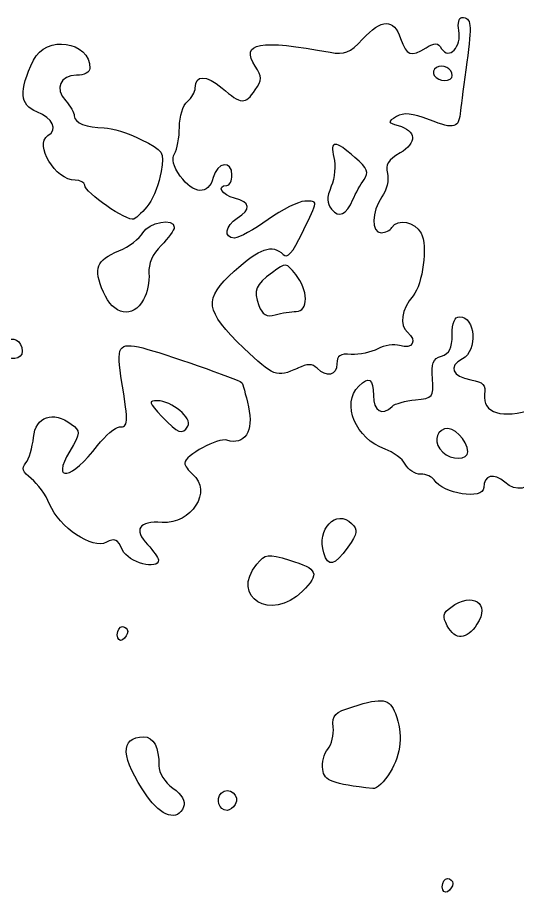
# Model space of a CAD drawing. Header units: centimetres. Extents: x -9.1 to 23.1, y -7.7 to 7.6.
# Drawn here: x -4.431 to -3.809, y -1.353 to -0.263 of the extents above; entities that cross this region are included whole.
import ezdxf

# ---------------------------------------------------------------- set-up
doc = ezdxf.new("R2010")
doc.units = ezdxf.units.CM
doc.header["$MEASUREMENT"] = 0
doc.layers.add('Layer 1', color=7, linetype='Continuous')

msp = doc.modelspace()

# ---------------------------------------------------------------- linework, layer by layer
at = {"layer": 'Layer 1'}
for points, knots in [([(-4.08267, -0.69969), (-4.06981, -0.69383), (-4.06406, -0.69383), (-4.0582, -0.69969), (-4.0582, -0.69969), (-4.04631, -0.71158), (-4.03356, -0.70874), (-4.03356, -0.69419), (-4.03356, -0.69419), (-4.03356, -0.68386), (-4.02968, -0.6813), (-4.0156, -0.68232), (-4.0156, -0.68232), (-4.00572, -0.68302), (-3.99092, -0.67997), (-3.9827, -0.67553), (-3.9827, -0.67553), (-3.97448, -0.67108), (-3.96224, -0.66919), (-3.95549, -0.67133), (-3.95549, -0.67133), (-3.93952, -0.6764), (-3.93293, -0.66544), (-3.94561, -0.65492), (-3.94561, -0.65492), (-3.9562, -0.64613), (-3.95325, -0.62642), (-3.9388, -0.60939), (-3.9388, -0.60939), (-3.92641, -0.59479), (-3.92032, -0.54735), (-3.9288, -0.5315), (-3.9288, -0.5315), (-3.93636, -0.51737), (-3.958, -0.51318), (-3.96498, -0.52448), (-3.96498, -0.52448), (-3.9672, -0.52806), (-3.97325, -0.53101), (-3.97843, -0.53101), (-3.97843, -0.53101), (-3.99107, -0.53101), (-3.99049, -0.50504), (-3.97743, -0.48639), (-3.97743, -0.48639), (-3.97158, -0.47804), (-3.9686, -0.46522), (-3.97062, -0.45714), (-3.97062, -0.45714), (-3.97339, -0.44609), (-3.96978, -0.44021), (-3.95498, -0.43172), (-3.95498, -0.43172), (-3.93342, -0.41935), (-3.93445, -0.40409), (-3.95727, -0.39766), (-3.95727, -0.39766), (-3.97073, -0.39387), (-3.97085, -0.39325), (-3.95948, -0.38656), (-3.95948, -0.38656), (-3.9504, -0.38121), (-3.9403, -0.3822), (-3.91826, -0.39064), (-3.91826, -0.39064), (-3.88656, -0.40275), (-3.88179, -0.40133), (-3.87965, -0.37913), (-3.87965, -0.37913), (-3.87888, -0.37107), (-3.87535, -0.34391), (-3.87181, -0.31876), (-3.87181, -0.31876), (-3.86518, -0.27162), (-3.86611, -0.26325), (-3.87794, -0.26325), (-3.87794, -0.26325), (-3.88178, -0.26325), (-3.88347, -0.27048), (-3.88174, -0.27954), (-3.88174, -0.27954), (-3.8779, -0.29963), (-3.89414, -0.31662), (-3.90322, -0.30202), (-3.90322, -0.30202), (-3.908, -0.29434), (-3.91144, -0.29412), (-3.92223, -0.30083), (-3.92223, -0.30083), (-3.94165, -0.31286), (-3.94664, -0.31108), (-3.9542, -0.2894), (-3.9542, -0.2894), (-3.96297, -0.26425), (-3.97762, -0.26448), (-4.00158, -0.29014), (-4.00158, -0.29014), (-4.01765, -0.30734), (-4.02383, -0.30986), (-4.04175, -0.30653), (-4.04175, -0.30653), (-4.12975, -0.29014), (-4.15426, -0.29469), (-4.13515, -0.32384), (-4.13515, -0.32384), (-4.12621, -0.33748), (-4.12622, -0.34053), (-4.13523, -0.35341), (-4.13523, -0.35341), (-4.14804, -0.3717), (-4.15224, -0.37145), (-4.17657, -0.35098), (-4.17657, -0.35098), (-4.19633, -0.33436), (-4.20986, -0.33438), (-4.20986, -0.35098), (-4.20986, -0.35098), (-4.20986, -0.35572), (-4.21427, -0.36325), (-4.21966, -0.36772), (-4.21966, -0.36772), (-4.22505, -0.37219), (-4.2295, -0.38651), (-4.22956, -0.39954), (-4.22956, -0.39954), (-4.22964, -0.41257), (-4.23235, -0.42748), (-4.23563, -0.43267), (-4.23563, -0.43267), (-4.23969, -0.4391), (-4.23744, -0.44795), (-4.22855, -0.46043), (-4.22855, -0.46043), (-4.21218, -0.48343), (-4.19309, -0.48436), (-4.18759, -0.46245), (-4.18759, -0.46245), (-4.18272, -0.44303), (-4.16415, -0.44045), (-4.16415, -0.4592), (-4.16415, -0.4592), (-4.16415, -0.46638), (-4.16709, -0.47226), (-4.17068, -0.47226), (-4.17068, -0.47226), (-4.18399, -0.47226), (-4.17666, -0.48405), (-4.16088, -0.488), (-4.16088, -0.488), (-4.14117, -0.49295), (-4.13999, -0.50196), (-4.15762, -0.51296), (-4.15762, -0.51296), (-4.17295, -0.52253), (-4.17496, -0.53757), (-4.1609, -0.53757), (-4.1609, -0.53757), (-4.15552, -0.53757), (-4.1368, -0.52729), (-4.1193, -0.51471), (-4.1193, -0.51471), (-4.1018, -0.50214), (-4.08122, -0.49185), (-4.07357, -0.49185), (-4.07357, -0.49185), (-4.0565, -0.49185), (-4.05628, -0.48893), (-4.07642, -0.53069), (-4.07642, -0.53069), (-4.08891, -0.55658), (-4.09507, -0.56355), (-4.10059, -0.55804), (-4.10059, -0.55804), (-4.11387, -0.54476), (-4.12972, -0.55016), (-4.16129, -0.57875), (-4.16129, -0.57875), (-4.20003, -0.61382), (-4.19831, -0.62763), (-4.14938, -0.67457), (-4.14938, -0.67457), (-4.11263, -0.70982), (-4.10834, -0.71144), (-4.08265, -0.69973), (-4.08265, -0.69973), (-4.08265, -0.69973), (-4.08267, -0.69969), (-4.08267, -0.69969)], [0, 0, 0, 0, 0.0208333, 0.0208333, 0.0208333, 0.0208333, 0.0416667, 0.0416667, 0.0416667, 0.0416667, 0.0625, 0.0625, 0.0625, 0.0625, 0.0833333, 0.0833333, 0.0833333, 0.0833333, 0.1041667, 0.1041667, 0.1041667, 0.1041667, 0.125, 0.125, 0.125, 0.125, 0.1458333, 0.1458333, 0.1458333, 0.1458333, 0.1666667, 0.1666667, 0.1666667, 0.1666667, 0.1875, 0.1875, 0.1875, 0.1875, 0.2083333, 0.2083333, 0.2083333, 0.2083333, 0.2291667, 0.2291667, 0.2291667, 0.2291667, 0.25, 0.25, 0.25, 0.25, 0.2708333, 0.2708333, 0.2708333, 0.2708333, 0.2916667, 0.2916667, 0.2916667, 0.2916667, 0.3125, 0.3125, 0.3125, 0.3125, 0.3333333, 0.3333333, 0.3333333, 0.3333333, 0.3541667, 0.3541667, 0.3541667, 0.3541667, 0.375, 0.375, 0.375, 0.375, 0.3958333, 0.3958333, 0.3958333, 0.3958333, 0.4166667, 0.4166667, 0.4166667, 0.4166667, 0.4375, 0.4375, 0.4375, 0.4375, 0.4583333, 0.4583333, 0.4583333, 0.4583333, 0.4791667, 0.4791667, 0.4791667, 0.4791667, 0.5, 0.5, 0.5, 0.5, 0.5208333, 0.5208333, 0.5208333, 0.5208333, 0.5416667, 0.5416667, 0.5416667, 0.5416667, 0.5625, 0.5625, 0.5625, 0.5625, 0.5833333, 0.5833333, 0.5833333, 0.5833333, 0.6041667, 0.6041667, 0.6041667, 0.6041667, 0.625, 0.625, 0.625, 0.625, 0.6458333, 0.6458333, 0.6458333, 0.6458333, 0.6666667, 0.6666667, 0.6666667, 0.6666667, 0.6875, 0.6875, 0.6875, 0.6875, 0.7083333, 0.7083333, 0.7083333, 0.7083333, 0.7291667, 0.7291667, 0.7291667, 0.7291667, 0.75, 0.75, 0.75, 0.75, 0.7708333, 0.7708333, 0.7708333, 0.7708333, 0.7916667, 0.7916667, 0.7916667, 0.7916667, 0.8125, 0.8125, 0.8125, 0.8125, 0.8333333, 0.8333333, 0.8333333, 0.8333333, 0.8541667, 0.8541667, 0.8541667, 0.8541667, 0.875, 0.875, 0.875, 0.875, 0.8958333, 0.8958333, 0.8958333, 0.8958333, 0.9166667, 0.9166667, 0.9166667, 0.9166667, 0.9375, 0.9375, 0.9375, 0.9375, 0.9583333, 0.9583333, 0.9583333, 0.9583333, 1, 1, 1, 1]), ([(-4.26769, -0.4955), (-4.2615, -0.48702), (-4.25462, -0.4687), (-4.25239, -0.45478), (-4.25239, -0.45478), (-4.24843, -0.43003), (-4.24899, -0.42915), (-4.27742, -0.41495), (-4.27742, -0.41495), (-4.29341, -0.40697), (-4.31402, -0.40043), (-4.32321, -0.40043), (-4.32321, -0.40043), (-4.34504, -0.40043), (-4.36058, -0.39424), (-4.36058, -0.38555), (-4.36058, -0.38555), (-4.36058, -0.38172), (-4.36535, -0.37333), (-4.37117, -0.3669), (-4.37117, -0.3669), (-4.38517, -0.35143), (-4.37816, -0.33512), (-4.35752, -0.33512), (-4.35752, -0.33512), (-4.34825, -0.33512), (-4.34099, -0.33137), (-4.34099, -0.32657), (-4.34099, -0.32657), (-4.34099, -0.2924), (-4.39594, -0.28449), (-4.41118, -0.31647), (-4.41118, -0.31647), (-4.42985, -0.35562), (-4.42879, -0.37153), (-4.40691, -0.38059), (-4.40691, -0.38059), (-4.3869, -0.38888), (-4.38064, -0.40245), (-4.39324, -0.41023), (-4.39324, -0.41023), (-4.41095, -0.42118), (-4.38382, -0.46574), (-4.35945, -0.46574), (-4.35945, -0.46574), (-4.35289, -0.46574), (-4.34753, -0.46842), (-4.34753, -0.47171), (-4.34753, -0.47171), (-4.34753, -0.481), (-4.29487, -0.51745), (-4.28645, -0.51399), (-4.28645, -0.51399), (-4.28232, -0.5123), (-4.27389, -0.50397), (-4.2677, -0.4955), (-4.2677, -0.4955), (-4.2677, -0.4955), (-4.26769, -0.4955), (-4.26769, -0.4955)], [0, 0, 0, 0, 0.0625, 0.0625, 0.0625, 0.0625, 0.125, 0.125, 0.125, 0.125, 0.1875, 0.1875, 0.1875, 0.1875, 0.25, 0.25, 0.25, 0.25, 0.3125, 0.3125, 0.3125, 0.3125, 0.375, 0.375, 0.375, 0.375, 0.4375, 0.4375, 0.4375, 0.4375, 0.5, 0.5, 0.5, 0.5, 0.5625, 0.5625, 0.5625, 0.5625, 0.625, 0.625, 0.625, 0.625, 0.6875, 0.6875, 0.6875, 0.6875, 0.75, 0.75, 0.75, 0.75, 0.8125, 0.8125, 0.8125, 0.8125, 0.875, 0.875, 0.875, 0.875, 1, 1, 1, 1]), ([(-3.91245, -0.33552), (-3.91452, -0.33219), (-3.91322, -0.32759), (-3.90957, -0.32534), (-3.90957, -0.32534), (-3.90178, -0.32052), (-3.88987, -0.32666), (-3.88987, -0.33546), (-3.88987, -0.33546), (-3.88987, -0.34341), (-3.90755, -0.34346), (-3.91245, -0.33546), (-3.91245, -0.33546), (-3.91245, -0.33546), (-3.91245, -0.33552), (-3.91245, -0.33552)], [0, 0, 0, 0, 0.2, 0.2, 0.2, 0.2, 0.4, 0.4, 0.4, 0.4, 0.6, 0.6, 0.6, 0.6, 1, 1, 1, 1]), ([(-4.04014, -0.50155), (-4.04642, -0.49399), (-4.0465, -0.4877), (-4.04051, -0.47324), (-4.04051, -0.47324), (-4.03627, -0.46301), (-4.03476, -0.44685), (-4.03716, -0.43731), (-4.03716, -0.43731), (-4.04259, -0.41569), (-4.03568, -0.41566), (-4.01117, -0.43731), (-4.01117, -0.43731), (-3.99535, -0.45121), (-3.99338, -0.45598), (-3.99976, -0.46486), (-3.99976, -0.46486), (-4.004, -0.47077), (-4.01022, -0.48193), (-4.01358, -0.48966), (-4.01358, -0.48966), (-4.02207, -0.50919), (-4.03067, -0.51307), (-4.04015, -0.50166), (-4.04015, -0.50166), (-4.04015, -0.50166), (-4.04014, -0.50155), (-4.04014, -0.50155)], [0, 0, 0, 0, 0.125, 0.125, 0.125, 0.125, 0.25, 0.25, 0.25, 0.25, 0.375, 0.375, 0.375, 0.375, 0.5, 0.5, 0.5, 0.5, 0.625, 0.625, 0.625, 0.625, 0.75, 0.75, 0.75, 0.75, 1, 1, 1, 1]), ([(-4.27415, -0.61426), (-4.26977, -0.60617), (-4.26678, -0.5914), (-4.26751, -0.58142), (-4.26751, -0.58142), (-4.26837, -0.56951), (-4.26317, -0.55763), (-4.25238, -0.54683), (-4.25238, -0.54683), (-4.24333, -0.53778), (-4.23593, -0.52758), (-4.23593, -0.52415), (-4.23593, -0.52415), (-4.23593, -0.51218), (-4.26806, -0.51779), (-4.27512, -0.53099), (-4.27512, -0.53099), (-4.27897, -0.53818), (-4.29234, -0.54833), (-4.30483, -0.55355), (-4.30483, -0.55355), (-4.3334, -0.56549), (-4.33684, -0.57458), (-4.32421, -0.6048), (-4.32421, -0.6048), (-4.31215, -0.63368), (-4.28721, -0.63838), (-4.27415, -0.61425), (-4.27415, -0.61425), (-4.27415, -0.61425), (-4.27415, -0.61426), (-4.27415, -0.61426)], [0, 0, 0, 0, 0.1111111, 0.1111111, 0.1111111, 0.1111111, 0.2222222, 0.2222222, 0.2222222, 0.2222222, 0.3333333, 0.3333333, 0.3333333, 0.3333333, 0.4444444, 0.4444444, 0.4444444, 0.4444444, 0.5555556, 0.5555556, 0.5555556, 0.5555556, 0.6666667, 0.6666667, 0.6666667, 0.6666667, 0.7777778, 0.7777778, 0.7777778, 0.7777778, 1, 1, 1, 1]), ([(-4.1306, -0.62155), (-4.13776, -0.60227), (-4.1353, -0.59622), (-4.11389, -0.58054), (-4.11389, -0.58054), (-4.09691, -0.5681), (-4.09675, -0.56811), (-4.08478, -0.58289), (-4.08478, -0.58289), (-4.06912, -0.60223), (-4.06877, -0.62893), (-4.08417, -0.62905), (-4.08417, -0.62905), (-4.09046, -0.62905), (-4.10218, -0.6309), (-4.11023, -0.63304), (-4.11023, -0.63304), (-4.12156, -0.63609), (-4.12615, -0.63349), (-4.1306, -0.62152), (-4.1306, -0.62152), (-4.1306, -0.62152), (-4.1306, -0.62155), (-4.1306, -0.62155)], [0, 0, 0, 0, 0.1428571, 0.1428571, 0.1428571, 0.1428571, 0.2857143, 0.2857143, 0.2857143, 0.2857143, 0.4285714, 0.4285714, 0.4285714, 0.4285714, 0.5714286, 0.5714286, 0.5714286, 0.5714286, 0.7142857, 0.7142857, 0.7142857, 0.7142857, 1, 1, 1, 1]), ([(-3.85083, -0.84818), (-3.85083, -0.83276), (-3.83781, -0.82941), (-3.82454, -0.84142), (-3.82454, -0.84142), (-3.81066, -0.85398), (-3.79205, -0.85027), (-3.79205, -0.83494), (-3.79205, -0.83494), (-3.79205, -0.82785), (-3.78491, -0.82475), (-3.76756, -0.82429), (-3.76756, -0.82429), (-3.70803, -0.82273), (-3.69443, -0.80613), (-3.72379, -0.77096), (-3.72379, -0.77096), (-3.74917, -0.74056), (-3.75504, -0.73871), (-3.78933, -0.75035), (-3.78933, -0.75035), (-3.82717, -0.7632), (-3.85288, -0.75536), (-3.8496, -0.73196), (-3.8496, -0.73196), (-3.84798, -0.7204), (-3.85144, -0.71676), (-3.86662, -0.71404), (-3.86662, -0.71404), (-3.89019, -0.70983), (-3.89525, -0.69757), (-3.87735, -0.68799), (-3.87735, -0.68799), (-3.8579, -0.67759), (-3.86076, -0.63553), (-3.88092, -0.63553), (-3.88092, -0.63553), (-3.88693, -0.63553), (-3.89002, -0.64314), (-3.89002, -0.65795), (-3.89002, -0.65795), (-3.89002, -0.67476), (-3.89335, -0.68143), (-3.9033, -0.68458), (-3.9033, -0.68458), (-3.91399, -0.68796), (-3.91622, -0.69349), (-3.91473, -0.71278), (-3.91473, -0.71278), (-3.91295, -0.73585), (-3.91375, -0.73684), (-3.93574, -0.73886), (-3.93574, -0.73886), (-3.94831, -0.74001), (-3.96139, -0.74369), (-3.9648, -0.74702), (-3.9648, -0.74702), (-3.97732, -0.75926), (-3.98799, -0.75303), (-3.98799, -0.7335), (-3.98799, -0.7335), (-3.98799, -0.71263), (-3.99357, -0.70904), (-4.00628, -0.72174), (-4.00628, -0.72174), (-4.02835, -0.74381), (-4.01014, -0.78751), (-3.97355, -0.80027), (-3.97355, -0.80027), (-3.96338, -0.80381), (-3.95208, -0.81228), (-3.94843, -0.81909), (-3.94843, -0.81909), (-3.94479, -0.8259), (-3.93621, -0.83147), (-3.92936, -0.83147), (-3.92936, -0.83147), (-3.92251, -0.83147), (-3.91497, -0.8346), (-3.91259, -0.83846), (-3.91259, -0.83846), (-3.90177, -0.85596), (-3.85083, -0.86398), (-3.85083, -0.84818)], [0, 0, 0, 0, 0.0454545, 0.0454545, 0.0454545, 0.0454545, 0.0909091, 0.0909091, 0.0909091, 0.0909091, 0.1363636, 0.1363636, 0.1363636, 0.1363636, 0.1818182, 0.1818182, 0.1818182, 0.1818182, 0.2272727, 0.2272727, 0.2272727, 0.2272727, 0.2727273, 0.2727273, 0.2727273, 0.2727273, 0.3181818, 0.3181818, 0.3181818, 0.3181818, 0.3636364, 0.3636364, 0.3636364, 0.3636364, 0.4090909, 0.4090909, 0.4090909, 0.4090909, 0.4545455, 0.4545455, 0.4545455, 0.4545455, 0.5, 0.5, 0.5, 0.5, 0.5454545, 0.5454545, 0.5454545, 0.5454545, 0.5909091, 0.5909091, 0.5909091, 0.5909091, 0.6363636, 0.6363636, 0.6363636, 0.6363636, 0.6818182, 0.6818182, 0.6818182, 0.6818182, 0.7272727, 0.7272727, 0.7272727, 0.7272727, 0.7727273, 0.7727273, 0.7727273, 0.7727273, 0.8181818, 0.8181818, 0.8181818, 0.8181818, 0.8636364, 0.8636364, 0.8636364, 0.8636364, 0.9090909, 0.9090909, 0.9090909, 0.9090909, 1, 1, 1, 1]), ([(-4.42514, -0.67834), (-4.42514, -0.66557), (-4.4378, -0.65861), (-4.44604, -0.66685), (-4.44604, -0.66685), (-4.44972, -0.67056), (-4.45076, -0.67674), (-4.44835, -0.68065), (-4.44835, -0.68065), (-4.44195, -0.69101), (-4.42514, -0.68933), (-4.42514, -0.67834)], [0, 0, 0, 0, 0.25, 0.25, 0.25, 0.25, 0.5, 0.5, 0.5, 0.5, 1, 1, 1, 1]), ([(-4.25561, -0.93803), (-4.25561, -0.93556), (-4.2618, -0.92697), (-4.26936, -0.91892), (-4.26936, -0.91892), (-4.28714, -0.89999), (-4.28016, -0.88952), (-4.25108, -0.89147), (-4.25108, -0.89147), (-4.21459, -0.89394), (-4.18821, -0.85218), (-4.21316, -0.83148), (-4.21316, -0.83148), (-4.21855, -0.827), (-4.22296, -0.82073), (-4.22296, -0.81752), (-4.22296, -0.81752), (-4.22296, -0.80805), (-4.18144, -0.78562), (-4.17039, -0.78913), (-4.17039, -0.78913), (-4.14848, -0.79608), (-4.13681, -0.77793), (-4.14365, -0.74752), (-4.14365, -0.74752), (-4.14712, -0.73207), (-4.15096, -0.71845), (-4.15217, -0.71726), (-4.15217, -0.71726), (-4.15607, -0.71343), (-4.25152, -0.6802), (-4.2752, -0.67442), (-4.2752, -0.67442), (-4.30581, -0.66694), (-4.30873, -0.67179), (-4.30126, -0.7174), (-4.30126, -0.7174), (-4.29288, -0.76859), (-4.2931, -0.7727), (-4.30427, -0.7727), (-4.30427, -0.7727), (-4.30948, -0.7727), (-4.32169, -0.78313), (-4.33141, -0.79587), (-4.33141, -0.79587), (-4.3636, -0.83807), (-4.39004, -0.8432), (-4.36609, -0.80261), (-4.36609, -0.80261), (-4.35231, -0.77925), (-4.35226, -0.77837), (-4.36419, -0.76917), (-4.36419, -0.76917), (-4.38659, -0.7519), (-4.4088, -0.75972), (-4.41127, -0.78574), (-4.41127, -0.78574), (-4.41246, -0.7983), (-4.41673, -0.81254), (-4.42074, -0.81738), (-4.42074, -0.81738), (-4.42635, -0.82414), (-4.42477, -0.8287), (-4.41395, -0.837), (-4.41395, -0.837), (-4.40619, -0.84294), (-4.39594, -0.85722), (-4.39115, -0.86873), (-4.39115, -0.86873), (-4.37919, -0.8975), (-4.33771, -0.92538), (-4.32055, -0.91619), (-4.32055, -0.91619), (-4.30991, -0.9105), (-4.30657, -0.91211), (-4.30026, -0.92595), (-4.30026, -0.92595), (-4.29328, -0.94127), (-4.25562, -0.95148), (-4.25562, -0.93805), (-4.25562, -0.93805), (-4.25562, -0.93805), (-4.25561, -0.93803), (-4.25561, -0.93803)], [0, 0, 0, 0, 0.0454545, 0.0454545, 0.0454545, 0.0454545, 0.0909091, 0.0909091, 0.0909091, 0.0909091, 0.1363636, 0.1363636, 0.1363636, 0.1363636, 0.1818182, 0.1818182, 0.1818182, 0.1818182, 0.2272727, 0.2272727, 0.2272727, 0.2272727, 0.2727273, 0.2727273, 0.2727273, 0.2727273, 0.3181818, 0.3181818, 0.3181818, 0.3181818, 0.3636364, 0.3636364, 0.3636364, 0.3636364, 0.4090909, 0.4090909, 0.4090909, 0.4090909, 0.4545455, 0.4545455, 0.4545455, 0.4545455, 0.5, 0.5, 0.5, 0.5, 0.5454545, 0.5454545, 0.5454545, 0.5454545, 0.5909091, 0.5909091, 0.5909091, 0.5909091, 0.6363636, 0.6363636, 0.6363636, 0.6363636, 0.6818182, 0.6818182, 0.6818182, 0.6818182, 0.7272727, 0.7272727, 0.7272727, 0.7272727, 0.7727273, 0.7727273, 0.7727273, 0.7727273, 0.8181818, 0.8181818, 0.8181818, 0.8181818, 0.8636364, 0.8636364, 0.8636364, 0.8636364, 0.9090909, 0.9090909, 0.9090909, 0.9090909, 1, 1, 1, 1]), ([(-4.25128, -0.75963), (-4.26791, -0.74201), (-4.26847, -0.74004), (-4.25688, -0.74004), (-4.25688, -0.74004), (-4.23953, -0.74004), (-4.21312, -0.76209), (-4.21903, -0.77164), (-4.21903, -0.77164), (-4.22604, -0.78298), (-4.23098, -0.78114), (-4.25128, -0.75963)], [0, 0, 0, 0, 0.25, 0.25, 0.25, 0.25, 0.5, 0.5, 0.5, 0.5, 1, 1, 1, 1]), ([(-3.90178, -0.80404), (-3.91264, -0.79318), (-3.91158, -0.77956), (-3.89951, -0.77493), (-3.89951, -0.77493), (-3.88907, -0.77094), (-3.87102, -0.78892), (-3.87064, -0.80371), (-3.87064, -0.80371), (-3.87039, -0.81411), (-3.89148, -0.81434), (-3.90178, -0.80412), (-3.90178, -0.80412), (-3.90178, -0.80412), (-3.90178, -0.80404), (-3.90178, -0.80404)], [0, 0, 0, 0, 0.2, 0.2, 0.2, 0.2, 0.4, 0.4, 0.4, 0.4, 0.6, 0.6, 0.6, 0.6, 1, 1, 1, 1]), ([(-4.02009, -0.92236), (-4.00755, -0.90475), (-4.00694, -0.90101), (-4.01522, -0.89273), (-4.01522, -0.89273), (-4.03418, -0.87377), (-4.05915, -0.90023), (-4.04988, -0.92945), (-4.04988, -0.92945), (-4.04413, -0.94757), (-4.0368, -0.94583), (-4.02009, -0.92236)], [0, 0, 0, 0, 0.25, 0.25, 0.25, 0.25, 0.5, 0.5, 0.5, 0.5, 1, 1, 1, 1]), ([(-4.0767, -0.9774), (-4.05447, -0.95517), (-4.05697, -0.94906), (-4.09266, -0.93833), (-4.09266, -0.93833), (-4.11987, -0.93015), (-4.12244, -0.93046), (-4.13314, -0.94333), (-4.13314, -0.94333), (-4.1672, -0.98428), (-4.11505, -1.01576), (-4.0767, -0.97741), (-4.0767, -0.97741), (-4.0767, -0.97741), (-4.0767, -0.9774), (-4.0767, -0.9774)], [0, 0, 0, 0, 0.2, 0.2, 0.2, 0.2, 0.4, 0.4, 0.4, 0.4, 0.6, 0.6, 0.6, 0.6, 1, 1, 1, 1]), ([(-3.85916, -1.0181), (-3.84192, -0.99179), (-3.8646, -0.97721), (-3.89181, -0.9971), (-3.89181, -0.9971), (-3.90165, -1.00429), (-3.90238, -1.00821), (-3.89609, -1.01996), (-3.89609, -1.01996), (-3.8861, -1.03862), (-3.87215, -1.03792), (-3.85916, -1.01811), (-3.85916, -1.01811), (-3.85916, -1.01811), (-3.85916, -1.0181), (-3.85916, -1.0181)], [0, 0, 0, 0, 0.2, 0.2, 0.2, 0.2, 0.4, 0.4, 0.4, 0.4, 0.6, 0.6, 0.6, 0.6, 1, 1, 1, 1]), ([(-4.29391, -1.02723), (-4.29391, -1.02385), (-4.29685, -1.02108), (-4.30044, -1.02108), (-4.30044, -1.02108), (-4.30403, -1.02108), (-4.30697, -1.02566), (-4.30697, -1.03126), (-4.30697, -1.03126), (-4.30697, -1.03686), (-4.30403, -1.03963), (-4.30044, -1.03741), (-4.30044, -1.03741), (-4.29685, -1.03519), (-4.29391, -1.03061), (-4.29391, -1.02723)], [0, 0, 0, 0, 0.2, 0.2, 0.2, 0.2, 0.4, 0.4, 0.4, 0.4, 0.6, 0.6, 0.6, 0.6, 1, 1, 1, 1]), ([(-3.96741, -1.20232), (-3.95319, -1.179), (-3.95101, -1.15499), (-3.96079, -1.12927), (-3.96079, -1.12927), (-3.96798, -1.11036), (-3.97608, -1.10904), (-4.01361, -1.12068), (-4.01361, -1.12068), (-4.03645, -1.12776), (-4.0397, -1.13111), (-4.03815, -1.14599), (-4.03815, -1.14599), (-4.03717, -1.15542), (-4.0402, -1.16775), (-4.04488, -1.17339), (-4.04488, -1.17339), (-4.04956, -1.17903), (-4.05243, -1.19042), (-4.05126, -1.1987), (-4.05126, -1.1987), (-4.04919, -1.21326), (-4.03968, -1.2169), (-3.98862, -1.22262), (-3.98862, -1.22262), (-3.98408, -1.22311), (-3.97454, -1.21399), (-3.96742, -1.20232), (-3.96742, -1.20232), (-3.96742, -1.20232), (-3.96741, -1.20232), (-3.96741, -1.20232)], [0, 0, 0, 0, 0.1111111, 0.1111111, 0.1111111, 0.1111111, 0.2222222, 0.2222222, 0.2222222, 0.2222222, 0.3333333, 0.3333333, 0.3333333, 0.3333333, 0.4444444, 0.4444444, 0.4444444, 0.4444444, 0.5555556, 0.5555556, 0.5555556, 0.5555556, 0.6666667, 0.6666667, 0.6666667, 0.6666667, 0.7777778, 0.7777778, 0.7777778, 0.7777778, 1, 1, 1, 1]), ([(-4.2244, -1.24545), (-4.22166, -1.23831), (-4.2261, -1.23047), (-4.23767, -1.22204), (-4.23767, -1.22204), (-4.24792, -1.21458), (-4.25506, -1.20311), (-4.25506, -1.19413), (-4.25506, -1.19413), (-4.25506, -1.17096), (-4.2618, -1.15822), (-4.27405, -1.15822), (-4.27405, -1.15822), (-4.30425, -1.15822), (-4.30287, -1.18412), (-4.27014, -1.2317), (-4.27014, -1.2317), (-4.25242, -1.25746), (-4.23144, -1.26377), (-4.22441, -1.24545), (-4.22441, -1.24545), (-4.22441, -1.24545), (-4.2244, -1.24545), (-4.2244, -1.24545)], [0, 0, 0, 0, 0.1428571, 0.1428571, 0.1428571, 0.1428571, 0.2857143, 0.2857143, 0.2857143, 0.2857143, 0.4285714, 0.4285714, 0.4285714, 0.4285714, 0.5714286, 0.5714286, 0.5714286, 0.5714286, 0.7142857, 0.7142857, 0.7142857, 0.7142857, 1, 1, 1, 1]), ([(-4.16001, -1.24257), (-4.15328, -1.23168), (-4.16842, -1.21919), (-4.17743, -1.2282), (-4.17743, -1.2282), (-4.18497, -1.23574), (-4.18025, -1.24967), (-4.17016, -1.24967), (-4.17016, -1.24967), (-4.16699, -1.24967), (-4.16242, -1.24646), (-4.16001, -1.24257)], [0, 0, 0, 0, 0.25, 0.25, 0.25, 0.25, 0.5, 0.5, 0.5, 0.5, 1, 1, 1, 1]), ([(-3.88927, -1.34071), (-3.88927, -1.33733), (-3.89221, -1.33456), (-3.8958, -1.33456), (-3.8958, -1.33456), (-3.89939, -1.33456), (-3.90233, -1.33914), (-3.90233, -1.34474), (-3.90233, -1.34474), (-3.90233, -1.35034), (-3.89939, -1.35311), (-3.8958, -1.35089), (-3.8958, -1.35089), (-3.89221, -1.34867), (-3.88927, -1.34409), (-3.88927, -1.34071)], [0, 0, 0, 0, 0.2, 0.2, 0.2, 0.2, 0.4, 0.4, 0.4, 0.4, 0.6, 0.6, 0.6, 0.6, 1, 1, 1, 1])]:
    msp.add_open_spline(points, degree=3, knots=knots, dxfattribs=at)

doc.saveas('drawing.dxf')
